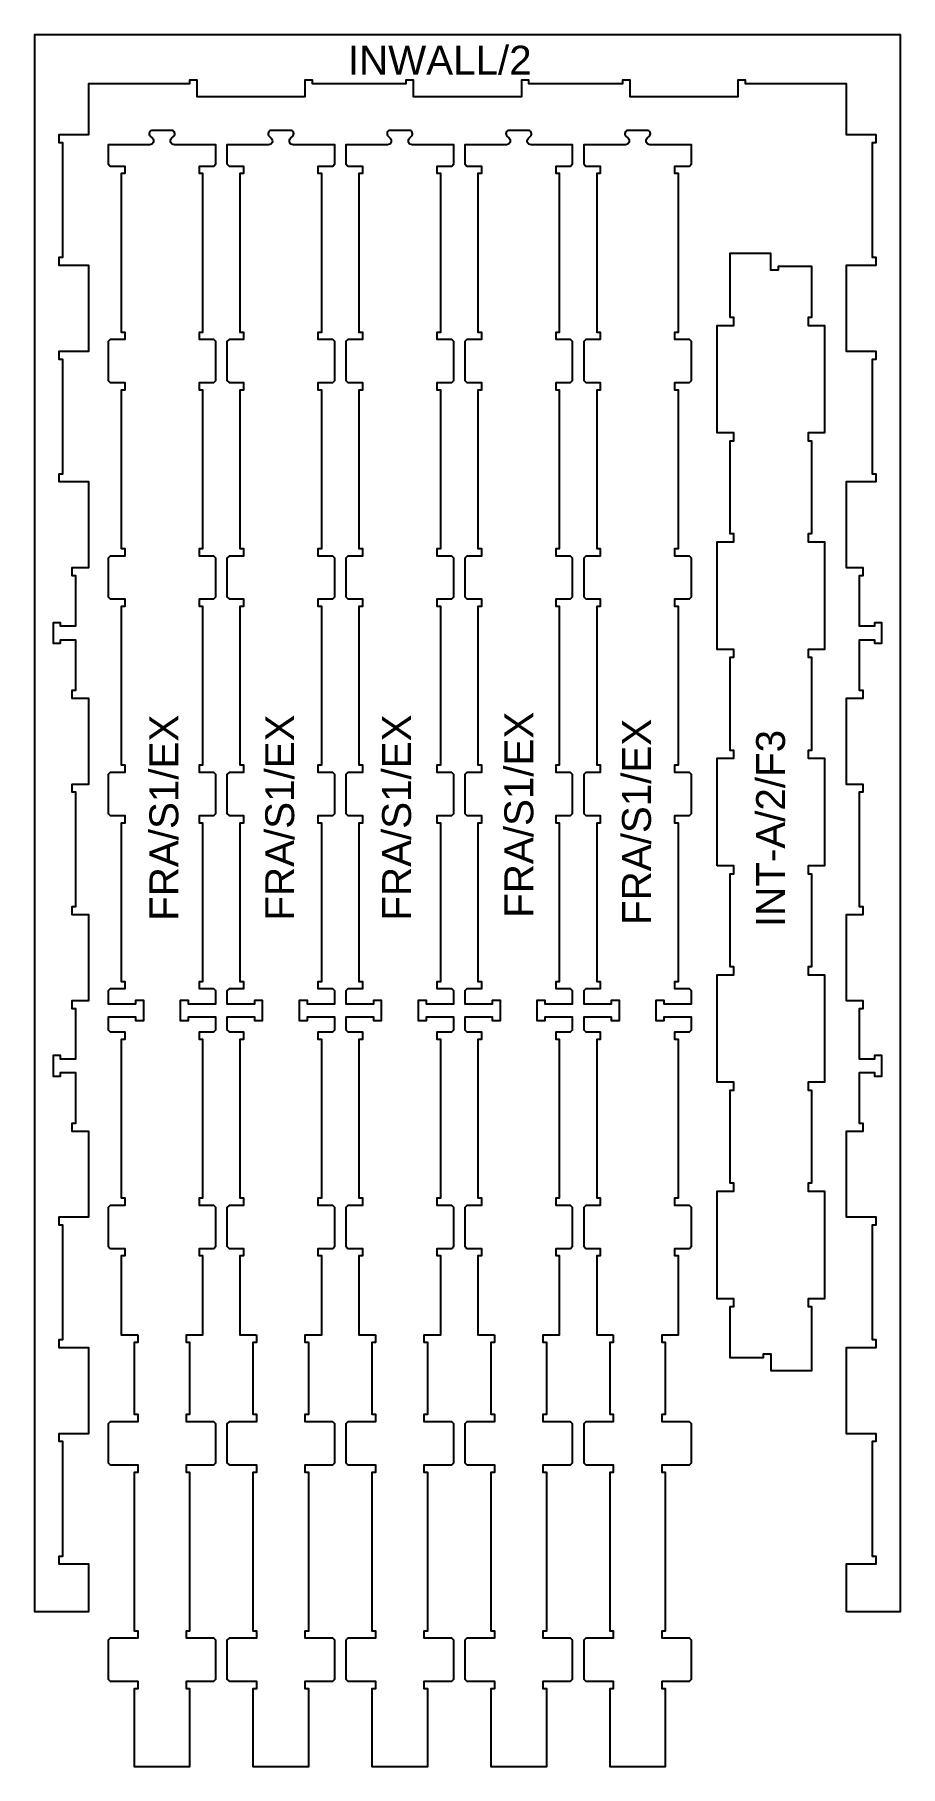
# Model space of a CAD drawing. Header units: millimetres. Extents: x 100 to 1300, y 100 to 2500.
import ezdxf

# ---------------------------------------------------------------- set-up
doc = ezdxf.new("R2010")
doc.units = ezdxf.units.MM
doc.layers.add('1_ANYTOOL_1MMDEEP_INSIDE', color=2, linetype='Continuous', true_color=0xffff00)
doc.layers.add('6_ANYTOOL_CUTTHROUGH_OUTSI', color=5, linetype='Continuous', true_color=0x0000ff)
doc.styles.add('textstyle11', font='standard')
doc.styles.add('textstyle12', font='standard')
doc.styles.add('textstyle13', font='standard')
doc.styles.add('textstyle14', font='standard')
doc.styles.add('textstyle15', font='standard')
doc.styles.add('textstyle16', font='standard')
doc.styles.add('textstyle17', font='standard')

msp = doc.modelspace()

# ---------------------------------------------------------------- linework, layer by layer
at = {"layer": '6_ANYTOOL_CUTTHROUGH_OUTSI'}
for points in [[(1225.2, 314), (1225.2, 380.5), (1266.2, 380.5), (1266.2, 391), (1261.2, 391), (1261.2, 550.5), (1266.2, 550.5), (1266.2, 561), (1225.2, 561), (1225.2, 680.5), (1266.2, 680.5), (1266.2, 691), (1261.2, 691), (1261.2, 850.5), (1266.2, 850.5), (1266.2, 861), (1225.2, 861), (1225.2, 980.5), (1248.2, 980.5), (1248.2, 991), (1243.2, 991), (1243.2, 1061.5), (1263.7, 1061.5), (1263.7, 1056.5), (1274.2, 1056.5), (1274.2, 1085), (1263.7, 1085), (1263.7, 1080), (1243.2, 1080), (1243.2, 1150.5), (1248.2, 1150.5), (1248.2, 1161), (1225.2, 1161), (1225.2, 1280.5), (1248.2, 1280.5), (1248.2, 1291), (1243.2, 1291), (1243.2, 1450.5), (1248.2, 1450.5), (1248.2, 1461), (1225.2, 1461), (1225.2, 1580.5), (1248.2, 1580.5), (1248.2, 1591), (1243.2, 1591), (1243.2, 1661.5), (1263.7, 1661.5), (1263.7, 1656.5), (1274.2, 1656.5), (1274.2, 1685), (1263.7, 1685), (1263.7, 1680), (1243.2, 1680), (1243.2, 1750.5), (1248.2, 1750.5), (1248.2, 1761), (1225.2, 1761), (1225.2, 1880.5), (1266.2, 1880.5), (1266.2, 1891), (1261.2, 1891), (1261.2, 2050.5), (1266.2, 2050.5), (1266.2, 2061), (1225.2, 2061), (1225.2, 2180.5), (1266.2, 2180.5), (1266.2, 2191), (1261.2, 2191), (1261.2, 2350.5), (1266.2, 2350.5), (1266.2, 2361), (1225.2, 2361), (1225.2, 2432), (1085.2, 2432), (1085.2, 2437), (1074.7, 2437), (1074.7, 2414), (925.2, 2414), (925.2, 2437), (914.7, 2437), (914.7, 2432), (785.2, 2432), (785.2, 2437), (774.7, 2437), (774.7, 2414), (625.3, 2414), (625.3, 2437), (614.7, 2437), (614.7, 2432), (485.3, 2432), (485.3, 2437), (474.8, 2437), (474.8, 2414), (325.3, 2414), (325.3, 2437), (314.8, 2437), (314.8, 2432), (174.8, 2432), (174.8, 2361), (133.8, 2361), (133.8, 2350.5), (138.8, 2350.5), (138.8, 2191), (133.8, 2191), (133.8, 2180.5), (174.8, 2180.5), (174.8, 2061), (133.8, 2061), (133.8, 2050.5), (138.8, 2050.5), (138.8, 1891), (133.8, 1891), (133.8, 1880.5), (174.8, 1880.5), (174.8, 1761), (151.8, 1761), (151.8, 1750.5), (156.8, 1750.5), (156.8, 1680), (136.3, 1680), (136.3, 1685), (125.8, 1685), (125.8, 1656.5), (136.3, 1656.5), (136.3, 1661.5), (156.8, 1661.5), (156.8, 1591), (151.8, 1591), (151.8, 1580.5), (174.8, 1580.5), (174.8, 1461), (151.8, 1461), (151.8, 1450.5), (156.8, 1450.5), (156.8, 1291), (151.8, 1291), (151.8, 1280.5), (174.8, 1280.5), (174.8, 1161), (151.8, 1161), (151.8, 1150.5), (156.8, 1150.5), (156.8, 1080), (136.3, 1080), (136.3, 1085), (125.8, 1085), (125.8, 1056.5), (136.3, 1056.5), (136.3, 1061.5), (156.8, 1061.5), (156.8, 991), (151.8, 991), (151.8, 980.5), (174.8, 980.5), (174.8, 861), (133.8, 861), (133.8, 850.5), (138.8, 850.5), (138.8, 691), (133.8, 691), (133.8, 680.5), (174.8, 680.5), (174.8, 561), (133.8, 561), (133.8, 550.5), (138.8, 550.5), (138.8, 391), (133.8, 391), (133.8, 380.5), (174.7, 380.5), (174.7, 314), (100.3, 314), (100.3, 2500.1), (1299.7, 2500.1), (1299.7, 314)], [(1045.8, 1348.1), (1045.8, 1497.1), (1068.8, 1497.1), (1068.8, 1508.1), (1063.8, 1508.1), (1063.8, 1637.1), (1068.8, 1637.1), (1068.8, 1648.1), (1045.8, 1648.1), (1045.8, 1797.1), (1068.8, 1797.1), (1068.8, 1808.1), (1063.8, 1808.1), (1063.8, 1937.1), (1068.8, 1937.1), (1068.8, 1948.1), (1045.8, 1948.1), (1045.8, 2097.1), (1068.8, 2097.1), (1068.8, 2108.1), (1063.8, 2108.1), (1063.8, 2197.1), (1119.8, 2197.1), (1119.8, 2174.1), (1130.8, 2174.1), (1130.8, 2179.1), (1176.8, 2179.1), (1176.8, 2108.1), (1171.8, 2108.1), (1171.8, 2097.1), (1194.8, 2097.1), (1194.8, 1948.1), (1171.8, 1948.1), (1171.8, 1937.1), (1176.8, 1937.1), (1176.8, 1808.1), (1171.8, 1808.1), (1171.8, 1797.1), (1194.8, 1797.1), (1194.8, 1648.1), (1171.8, 1648.1), (1171.8, 1637.1), (1176.8, 1637.1), (1176.8, 1508.1), (1171.8, 1508.1), (1171.8, 1497.1), (1194.8, 1497.1), (1194.8, 1348.1), (1171.8, 1348.1), (1171.8, 1337.1), (1176.8, 1337.1), (1176.8, 1208.1), (1171.8, 1208.1), (1171.8, 1197.1), (1194.8, 1197.1), (1194.8, 1048.1), (1171.8, 1048.1), (1171.8, 1037.1), (1176.8, 1037.1), (1176.8, 908.1), (1171.8, 908.1), (1171.8, 897.1), (1194.8, 897.1), (1194.8, 748.1), (1171.8, 748.1), (1171.8, 737.1), (1176.8, 737.1), (1176.8, 648.1), (1120.8, 648.1), (1120.8, 671.1), (1109.8, 671.1), (1109.8, 666.1), (1063.8, 666.1), (1063.8, 737.1), (1068.8, 737.1), (1068.8, 748.1), (1045.8, 748.1), (1045.8, 897.1), (1068.8, 897.1), (1068.8, 908.1), (1063.8, 908.1), (1063.8, 1037.1), (1068.8, 1037.1), (1068.8, 1048.1), (1045.8, 1048.1), (1045.8, 1197.1), (1068.8, 1197.1), (1068.8, 1208.1), (1063.8, 1208.1), (1063.8, 1337.1), (1068.8, 1337.1), (1068.8, 1348.1)]]:
    msp.add_lwpolyline(points, close=True, dxfattribs=at)
for points in [[(243, 697.9), (243, 687.4), (238, 687.4), (238, 587.9), (243, 587.9), (243, 577.4), (204.8, 577.4), (202, 574.6), (202, 520.8), (204.8, 517.9), (243, 517.9), (243, 507.4), (238, 507.4), (238, 287.9), (243, 287.9), (243, 277.4), (204.8, 277.4), (202, 274.6), (202, 220.8), (204.8, 217.9), (243, 217.9), (243, 207.4), (238, 207.4), (238, 99.9), (315.5, 99.9), (315.5, 207.4), (310.5, 207.4), (310.5, 217.9), (348.6, 217.9), (351.5, 220.8), (351.5, 274.6), (348.6, 277.4), (310.5, 277.4), (310.5, 287.9), (315.5, 287.9), (315.5, 507.4), (310.5, 507.4), (310.5, 517.9), (348.6, 517.9), (351.5, 520.8), (351.5, 574.6), (348.6, 577.4), (310.5, 577.4), (310.5, 587.9), (315.5, 587.9), (315.5, 687.4), (310.5, 687.4), (310.5, 697.9), (333.5, 697.9), (333.5, 807.4), (328.5, 807.4), (328.5, 817.9), (348.6, 817.9), (351.5, 820.8), (351.5, 874.6), (348.6, 877.4), (328.5, 877.4), (328.5, 887.9), (333.5, 887.9), (333.5, 1107.4), (328.5, 1107.4), (328.5, 1117.9), (348.6, 1117.9), (351.5, 1120.8), (351.5, 1138.4), (313, 1138.4), (313, 1133.4), (302.5, 1133.4), (302.5, 1161.9), (313, 1161.9), (313, 1156.9), (351.5, 1156.9), (351.5, 1174.6), (348.6, 1177.4), (328.5, 1177.4), (328.5, 1187.9), (333.5, 1187.9), (333.5, 1407.4), (328.5, 1407.4), (328.5, 1417.9), (348.6, 1417.9), (351.5, 1420.8), (351.5, 1474.6), (348.6, 1477.4), (328.5, 1477.4), (328.5, 1487.9), (333.5, 1487.9), (333.5, 1707.4), (328.5, 1707.4), (328.5, 1717.9), (348.6, 1717.9), (351.5, 1720.8), (351.5, 1774.6), (348.6, 1777.4), (328.5, 1777.4), (328.5, 1787.9), (333.5, 1787.9), (333.5, 2007.4), (328.5, 2007.4), (328.5, 2017.9), (348.6, 2017.9), (351.5, 2020.8), (351.5, 2074.6), (348.6, 2077.4), (328.5, 2077.4), (328.5, 2087.9), (333.5, 2087.9), (333.5, 2307.4), (328.5, 2307.4), (328.5, 2317.9), (348.6, 2317.9), (351.5, 2320.8), (351.5, 2347.4), (293.8, 2347.4, -0.668179), (290.1, 2356.4), (293, 2359.3, 0.668179), (289.7, 2367.4), (263.8, 2367.4, 0.668179), (260.4, 2359.3), (263.4, 2356.4, -0.668179), (259.7, 2347.4), (202, 2347.4), (202, 2320.8), (204.8, 2317.9), (225, 2317.9), (225, 2307.4), (220, 2307.4), (220, 2087.9), (225, 2087.9), (225, 2077.4), (204.8, 2077.4), (202, 2074.6), (202, 2020.8), (204.8, 2017.9), (225, 2017.9), (225, 2007.4), (220, 2007.4), (220, 1787.9), (225, 1787.9), (225, 1777.4), (204.8, 1777.4), (202, 1774.6), (202, 1720.8), (204.8, 1717.9), (225, 1717.9), (225, 1707.4), (220, 1707.4), (220, 1487.9), (225, 1487.9), (225, 1477.4), (204.8, 1477.4), (202, 1474.6), (202, 1420.8), (204.8, 1417.9), (225, 1417.9), (225, 1407.4), (220, 1407.4), (220, 1187.9), (225, 1187.9), (225, 1177.4), (204.8, 1177.4), (202, 1174.6), (202, 1156.9), (240.5, 1156.9), (240.5, 1161.9), (251, 1161.9), (251, 1133.4), (240.5, 1133.4), (240.5, 1138.4), (202, 1138.4), (202, 1120.8), (204.8, 1117.9), (225, 1117.9), (225, 1107.4), (220, 1107.4), (220, 887.9), (225, 887.9), (225, 877.4), (204.8, 877.4), (202, 874.6), (202, 820.8), (204.8, 817.9), (225, 817.9), (225, 807.4), (220, 807.4), (220, 697.9)], [(407.7, 697.9), (407.7, 687.4), (402.7, 687.4), (402.7, 587.9), (407.7, 587.9), (407.7, 577.4), (369.6, 577.4), (366.7, 574.6), (366.7, 520.8), (369.6, 517.9), (407.7, 517.9), (407.7, 507.4), (402.7, 507.4), (402.7, 287.9), (407.7, 287.9), (407.7, 277.4), (369.6, 277.4), (366.7, 274.6), (366.7, 220.8), (369.6, 217.9), (407.7, 217.9), (407.7, 207.4), (402.7, 207.4), (402.7, 99.9), (480.2, 99.9), (480.2, 207.4), (475.2, 207.4), (475.2, 217.9), (513.4, 217.9), (516.2, 220.8), (516.2, 274.6), (513.4, 277.4), (475.2, 277.4), (475.2, 287.9), (480.2, 287.9), (480.2, 507.4), (475.2, 507.4), (475.2, 517.9), (513.4, 517.9), (516.2, 520.8), (516.2, 574.6), (513.4, 577.4), (475.2, 577.4), (475.2, 587.9), (480.2, 587.9), (480.2, 687.4), (475.2, 687.4), (475.2, 697.9), (498.2, 697.9), (498.2, 807.4), (493.2, 807.4), (493.2, 817.9), (513.4, 817.9), (516.2, 820.8), (516.2, 874.6), (513.4, 877.4), (493.2, 877.4), (493.2, 887.9), (498.2, 887.9), (498.2, 1107.4), (493.2, 1107.4), (493.2, 1117.9), (513.4, 1117.9), (516.2, 1120.8), (516.2, 1138.4), (477.7, 1138.4), (477.7, 1133.4), (467.2, 1133.4), (467.2, 1161.9), (477.7, 1161.9), (477.7, 1156.9), (516.2, 1156.9), (516.2, 1174.6), (513.4, 1177.4), (493.2, 1177.4), (493.2, 1187.9), (498.2, 1187.9), (498.2, 1407.4), (493.2, 1407.4), (493.2, 1417.9), (513.4, 1417.9), (516.2, 1420.8), (516.2, 1474.6), (513.4, 1477.4), (493.2, 1477.4), (493.2, 1487.9), (498.2, 1487.9), (498.2, 1707.4), (493.2, 1707.4), (493.2, 1717.9), (513.4, 1717.9), (516.2, 1720.8), (516.2, 1774.6), (513.4, 1777.4), (493.2, 1777.4), (493.2, 1787.9), (498.2, 1787.9), (498.2, 2007.4), (493.2, 2007.4), (493.2, 2017.9), (513.4, 2017.9), (516.2, 2020.8), (516.2, 2074.6), (513.4, 2077.4), (493.2, 2077.4), (493.2, 2087.9), (498.2, 2087.9), (498.2, 2307.4), (493.2, 2307.4), (493.2, 2317.9), (513.4, 2317.9), (516.2, 2320.8), (516.2, 2347.4), (458.5, 2347.4, -0.668179), (454.8, 2356.4), (457.8, 2359.3, 0.668179), (454.4, 2367.4), (428.5, 2367.4, 0.668179), (425.2, 2359.3), (428.1, 2356.4, -0.668179), (424.4, 2347.4), (366.7, 2347.4), (366.7, 2320.8), (369.6, 2317.9), (389.7, 2317.9), (389.7, 2307.4), (384.7, 2307.4), (384.7, 2087.9), (389.7, 2087.9), (389.7, 2077.4), (369.6, 2077.4), (366.7, 2074.6), (366.7, 2020.8), (369.6, 2017.9), (389.7, 2017.9), (389.7, 2007.4), (384.7, 2007.4), (384.7, 1787.9), (389.7, 1787.9), (389.7, 1777.4), (369.6, 1777.4), (366.7, 1774.6), (366.7, 1720.8), (369.6, 1717.9), (389.7, 1717.9), (389.7, 1707.4), (384.7, 1707.4), (384.7, 1487.9), (389.7, 1487.9), (389.7, 1477.4), (369.6, 1477.4), (366.7, 1474.6), (366.7, 1420.8), (369.6, 1417.9), (389.7, 1417.9), (389.7, 1407.4), (384.7, 1407.4), (384.7, 1187.9), (389.7, 1187.9), (389.7, 1177.4), (369.6, 1177.4), (366.7, 1174.6), (366.7, 1156.9), (405.2, 1156.9), (405.2, 1161.9), (415.7, 1161.9), (415.7, 1133.4), (405.2, 1133.4), (405.2, 1138.4), (366.7, 1138.4), (366.7, 1120.8), (369.6, 1117.9), (389.7, 1117.9), (389.7, 1107.4), (384.7, 1107.4), (384.7, 887.9), (389.7, 887.9), (389.7, 877.4), (369.6, 877.4), (366.7, 874.6), (366.7, 820.8), (369.6, 817.9), (389.7, 817.9), (389.7, 807.4), (384.7, 807.4), (384.7, 697.9)], [(572.5, 697.9), (572.5, 687.4), (567.5, 687.4), (567.5, 587.9), (572.5, 587.9), (572.5, 577.4), (534.3, 577.4), (531.5, 574.6), (531.5, 520.8), (534.3, 517.9), (572.5, 517.9), (572.5, 507.4), (567.5, 507.4), (567.5, 287.9), (572.5, 287.9), (572.5, 277.4), (534.3, 277.4), (531.5, 274.6), (531.5, 220.8), (534.3, 217.9), (572.5, 217.9), (572.5, 207.4), (567.5, 207.4), (567.5, 99.9), (645, 99.9), (645, 207.4), (640, 207.4), (640, 217.9), (678.1, 217.9), (681, 220.8), (681, 274.6), (678.1, 277.4), (640, 277.4), (640, 287.9), (645, 287.9), (645, 507.4), (640, 507.4), (640, 517.9), (678.1, 517.9), (681, 520.8), (681, 574.6), (678.1, 577.4), (640, 577.4), (640, 587.9), (645, 587.9), (645, 687.4), (640, 687.4), (640, 697.9), (663, 697.9), (663, 807.4), (658, 807.4), (658, 817.9), (678.1, 817.9), (681, 820.8), (681, 874.6), (678.1, 877.4), (658, 877.4), (658, 887.9), (663, 887.9), (663, 1107.4), (658, 1107.4), (658, 1117.9), (678.1, 1117.9), (681, 1120.8), (681, 1138.4), (642.5, 1138.4), (642.5, 1133.4), (632, 1133.4), (632, 1161.9), (642.5, 1161.9), (642.5, 1156.9), (681, 1156.9), (681, 1174.6), (678.1, 1177.4), (658, 1177.4), (658, 1187.9), (663, 1187.9), (663, 1407.4), (658, 1407.4), (658, 1417.9), (678.1, 1417.9), (681, 1420.8), (681, 1474.6), (678.1, 1477.4), (658, 1477.4), (658, 1487.9), (663, 1487.9), (663, 1707.4), (658, 1707.4), (658, 1717.9), (678.1, 1717.9), (681, 1720.8), (681, 1774.6), (678.1, 1777.4), (658, 1777.4), (658, 1787.9), (663, 1787.9), (663, 2007.4), (658, 2007.4), (658, 2017.9), (678.1, 2017.9), (681, 2020.8), (681, 2074.6), (678.1, 2077.4), (658, 2077.4), (658, 2087.9), (663, 2087.9), (663, 2307.4), (658, 2307.4), (658, 2317.9), (678.1, 2317.9), (681, 2320.8), (681, 2347.4), (623.3, 2347.4, -0.668179), (619.6, 2356.4), (622.5, 2359.3, 0.668179), (619.2, 2367.4), (593.3, 2367.4, 0.668179), (589.9, 2359.3), (592.9, 2356.4, -0.668179), (589.2, 2347.4), (531.5, 2347.4), (531.5, 2320.8), (534.3, 2317.9), (554.5, 2317.9), (554.5, 2307.4), (549.5, 2307.4), (549.5, 2087.9), (554.5, 2087.9), (554.5, 2077.4), (534.3, 2077.4), (531.5, 2074.6), (531.5, 2020.8), (534.3, 2017.9), (554.5, 2017.9), (554.5, 2007.4), (549.5, 2007.4), (549.5, 1787.9), (554.5, 1787.9), (554.5, 1777.4), (534.3, 1777.4), (531.5, 1774.6), (531.5, 1720.8), (534.3, 1717.9), (554.5, 1717.9), (554.5, 1707.4), (549.5, 1707.4), (549.5, 1487.9), (554.5, 1487.9), (554.5, 1477.4), (534.3, 1477.4), (531.5, 1474.6), (531.5, 1420.8), (534.3, 1417.9), (554.5, 1417.9), (554.5, 1407.4), (549.5, 1407.4), (549.5, 1187.9), (554.5, 1187.9), (554.5, 1177.4), (534.3, 1177.4), (531.5, 1174.6), (531.5, 1156.9), (570, 1156.9), (570, 1161.9), (580.5, 1161.9), (580.5, 1133.4), (570, 1133.4), (570, 1138.4), (531.5, 1138.4), (531.5, 1120.8), (534.3, 1117.9), (554.5, 1117.9), (554.5, 1107.4), (549.5, 1107.4), (549.5, 887.9), (554.5, 887.9), (554.5, 877.4), (534.3, 877.4), (531.5, 874.6), (531.5, 820.8), (534.3, 817.9), (554.5, 817.9), (554.5, 807.4), (549.5, 807.4), (549.5, 697.9)], [(737.2, 697.9), (737.2, 687.4), (732.2, 687.4), (732.2, 587.9), (737.2, 587.9), (737.2, 577.4), (699.1, 577.4), (696.2, 574.6), (696.2, 520.8), (699.1, 517.9), (737.2, 517.9), (737.2, 507.4), (732.2, 507.4), (732.2, 287.9), (737.2, 287.9), (737.2, 277.4), (699.1, 277.4), (696.2, 274.6), (696.2, 220.8), (699.1, 217.9), (737.2, 217.9), (737.2, 207.4), (732.2, 207.4), (732.2, 99.9), (809.7, 99.9), (809.7, 207.4), (804.7, 207.4), (804.7, 217.9), (842.9, 217.9), (845.7, 220.8), (845.7, 274.6), (842.9, 277.4), (804.7, 277.4), (804.7, 287.9), (809.7, 287.9), (809.7, 507.4), (804.7, 507.4), (804.7, 517.9), (842.9, 517.9), (845.7, 520.8), (845.7, 574.6), (842.9, 577.4), (804.7, 577.4), (804.7, 587.9), (809.7, 587.9), (809.7, 687.4), (804.7, 687.4), (804.7, 697.9), (827.7, 697.9), (827.7, 807.4), (822.7, 807.4), (822.7, 817.9), (842.9, 817.9), (845.7, 820.8), (845.7, 874.6), (842.9, 877.4), (822.7, 877.4), (822.7, 887.9), (827.7, 887.9), (827.7, 1107.4), (822.7, 1107.4), (822.7, 1117.9), (842.9, 1117.9), (845.7, 1120.8), (845.7, 1138.4), (807.2, 1138.4), (807.2, 1133.4), (796.7, 1133.4), (796.7, 1161.9), (807.2, 1161.9), (807.2, 1156.9), (845.7, 1156.9), (845.7, 1174.6), (842.9, 1177.4), (822.7, 1177.4), (822.7, 1187.9), (827.7, 1187.9), (827.7, 1407.4), (822.7, 1407.4), (822.7, 1417.9), (842.9, 1417.9), (845.7, 1420.8), (845.7, 1474.6), (842.9, 1477.4), (822.7, 1477.4), (822.7, 1487.9), (827.7, 1487.9), (827.7, 1707.4), (822.7, 1707.4), (822.7, 1717.9), (842.9, 1717.9), (845.7, 1720.8), (845.7, 1774.6), (842.9, 1777.4), (822.7, 1777.4), (822.7, 1787.9), (827.7, 1787.9), (827.7, 2007.4), (822.7, 2007.4), (822.7, 2017.9), (842.9, 2017.9), (845.7, 2020.8), (845.7, 2074.6), (842.9, 2077.4), (822.7, 2077.4), (822.7, 2087.9), (827.7, 2087.9), (827.7, 2307.4), (822.7, 2307.4), (822.7, 2317.9), (842.9, 2317.9), (845.7, 2320.8), (845.7, 2347.4), (788, 2347.4, -0.668179), (784.3, 2356.4), (787.3, 2359.3, 0.668179), (783.9, 2367.4), (758, 2367.4, 0.668179), (754.7, 2359.3), (757.6, 2356.4, -0.668179), (753.9, 2347.4), (696.2, 2347.4), (696.2, 2320.8), (699.1, 2317.9), (719.2, 2317.9), (719.2, 2307.4), (714.2, 2307.4), (714.2, 2087.9), (719.2, 2087.9), (719.2, 2077.4), (699.1, 2077.4), (696.2, 2074.6), (696.2, 2020.8), (699.1, 2017.9), (719.2, 2017.9), (719.2, 2007.4), (714.2, 2007.4), (714.2, 1787.9), (719.2, 1787.9), (719.2, 1777.4), (699.1, 1777.4), (696.2, 1774.6), (696.2, 1720.8), (699.1, 1717.9), (719.2, 1717.9), (719.2, 1707.4), (714.2, 1707.4), (714.2, 1487.9), (719.2, 1487.9), (719.2, 1477.4), (699.1, 1477.4), (696.2, 1474.6), (696.2, 1420.8), (699.1, 1417.9), (719.2, 1417.9), (719.2, 1407.4), (714.2, 1407.4), (714.2, 1187.9), (719.2, 1187.9), (719.2, 1177.4), (699.1, 1177.4), (696.2, 1174.6), (696.2, 1156.9), (734.7, 1156.9), (734.7, 1161.9), (745.2, 1161.9), (745.2, 1133.4), (734.7, 1133.4), (734.7, 1138.4), (696.2, 1138.4), (696.2, 1120.8), (699.1, 1117.9), (719.2, 1117.9), (719.2, 1107.4), (714.2, 1107.4), (714.2, 887.9), (719.2, 887.9), (719.2, 877.4), (699.1, 877.4), (696.2, 874.6), (696.2, 820.8), (699.1, 817.9), (719.2, 817.9), (719.2, 807.4), (714.2, 807.4), (714.2, 697.9)], [(902, 697.9), (902, 687.4), (897, 687.4), (897, 587.9), (902, 587.9), (902, 577.4), (863.8, 577.4), (861, 574.6), (861, 520.8), (863.8, 517.9), (902, 517.9), (902, 507.4), (897, 507.4), (897, 287.9), (902, 287.9), (902, 277.4), (863.8, 277.4), (861, 274.6), (861, 220.8), (863.8, 217.9), (902, 217.9), (902, 207.4), (897, 207.4), (897, 99.9), (974.5, 99.9), (974.5, 207.4), (969.5, 207.4), (969.5, 217.9), (1007.6, 217.9), (1010.5, 220.8), (1010.5, 274.6), (1007.6, 277.4), (969.5, 277.4), (969.5, 287.9), (974.5, 287.9), (974.5, 507.4), (969.5, 507.4), (969.5, 517.9), (1007.6, 517.9), (1010.5, 520.8), (1010.5, 574.6), (1007.6, 577.4), (969.5, 577.4), (969.5, 587.9), (974.5, 587.9), (974.5, 687.4), (969.5, 687.4), (969.5, 697.9), (992.5, 697.9), (992.5, 807.4), (987.5, 807.4), (987.5, 817.9), (1007.6, 817.9), (1010.5, 820.8), (1010.5, 874.6), (1007.6, 877.4), (987.5, 877.4), (987.5, 887.9), (992.5, 887.9), (992.5, 1107.4), (987.5, 1107.4), (987.5, 1117.9), (1007.6, 1117.9), (1010.5, 1120.8), (1010.5, 1138.4), (972, 1138.4), (972, 1133.4), (961.5, 1133.4), (961.5, 1161.9), (972, 1161.9), (972, 1156.9), (1010.5, 1156.9), (1010.5, 1174.6), (1007.6, 1177.4), (987.5, 1177.4), (987.5, 1187.9), (992.5, 1187.9), (992.5, 1407.4), (987.5, 1407.4), (987.5, 1417.9), (1007.6, 1417.9), (1010.5, 1420.8), (1010.5, 1474.6), (1007.6, 1477.4), (987.5, 1477.4), (987.5, 1487.9), (992.5, 1487.9), (992.5, 1707.4), (987.5, 1707.4), (987.5, 1717.9), (1007.6, 1717.9), (1010.5, 1720.8), (1010.5, 1774.6), (1007.6, 1777.4), (987.5, 1777.4), (987.5, 1787.9), (992.5, 1787.9), (992.5, 2007.4), (987.5, 2007.4), (987.5, 2017.9), (1007.6, 2017.9), (1010.5, 2020.8), (1010.5, 2074.6), (1007.6, 2077.4), (987.5, 2077.4), (987.5, 2087.9), (992.5, 2087.9), (992.5, 2307.4), (987.5, 2307.4), (987.5, 2317.9), (1007.6, 2317.9), (1010.5, 2320.8), (1010.5, 2347.4), (952.8, 2347.4, -0.668179), (949.1, 2356.4), (952, 2359.3, 0.668179), (948.7, 2367.4), (922.8, 2367.4, 0.668179), (919.4, 2359.3), (922.4, 2356.4, -0.668179), (918.7, 2347.4), (861, 2347.4), (861, 2320.8), (863.8, 2317.9), (884, 2317.9), (884, 2307.4), (879, 2307.4), (879, 2087.9), (884, 2087.9), (884, 2077.4), (863.8, 2077.4), (861, 2074.6), (861, 2020.8), (863.8, 2017.9), (884, 2017.9), (884, 2007.4), (879, 2007.4), (879, 1787.9), (884, 1787.9), (884, 1777.4), (863.8, 1777.4), (861, 1774.6), (861, 1720.8), (863.8, 1717.9), (884, 1717.9), (884, 1707.4), (879, 1707.4), (879, 1487.9), (884, 1487.9), (884, 1477.4), (863.8, 1477.4), (861, 1474.6), (861, 1420.8), (863.8, 1417.9), (884, 1417.9), (884, 1407.4), (879, 1407.4), (879, 1187.9), (884, 1187.9), (884, 1177.4), (863.8, 1177.4), (861, 1174.6), (861, 1156.9), (899.5, 1156.9), (899.5, 1161.9), (910, 1161.9), (910, 1133.4), (899.5, 1133.4), (899.5, 1138.4), (861, 1138.4), (861, 1120.8), (863.8, 1117.9), (884, 1117.9), (884, 1107.4), (879, 1107.4), (879, 887.9), (884, 887.9), (884, 877.4), (863.8, 877.4), (861, 874.6), (861, 820.8), (863.8, 817.9), (884, 817.9), (884, 807.4), (879, 807.4), (879, 697.9)]]:
    msp.add_lwpolyline(points, format="xyb", close=True, dxfattribs=at)

# ---------------------------------------------------------------- texts
at = {"layer": '1_ANYTOOL_1MMDEEP_INSIDE', "insert": (534.2, 2484.7), "char_height": 40, "width": 284.578, "attachment_point": 1, "style": 'textstyle12'}
msp.add_mtext('\\fArial;INWALL/2', dxfattribs=at)
at = {"layer": '1_ANYTOOL_1MMDEEP_INSIDE', "char_height": 40, "attachment_point": 1, "rotation": 90}
for s, insert, width, style in [('\\fArial;FRA/S1/EX', (751.1, 1276), 318.313, 'textstyle16'), ('\\fArial;FRA/S1/EX', (259.3, 1271.8), 318.313, 'textstyle13'), ('\\fArial;FRA/S1/EX', (419.8, 1272.1), 318.313, 'textstyle14'), ('\\fArial;FRA/S1/EX', (581.7, 1272.1), 318.313, 'textstyle15'), ('\\fArial;FRA/S1/EX', (914.1, 1266.1), 318.313, 'textstyle17'), ('\\fArial;INT-A/2/F3', (1099.9, 1263.2), 303.614, 'textstyle11')]:
    msp.add_mtext(s, dxfattribs=dict(at, insert=insert, width=width, style=style))

doc.saveas('drawing.dxf')
